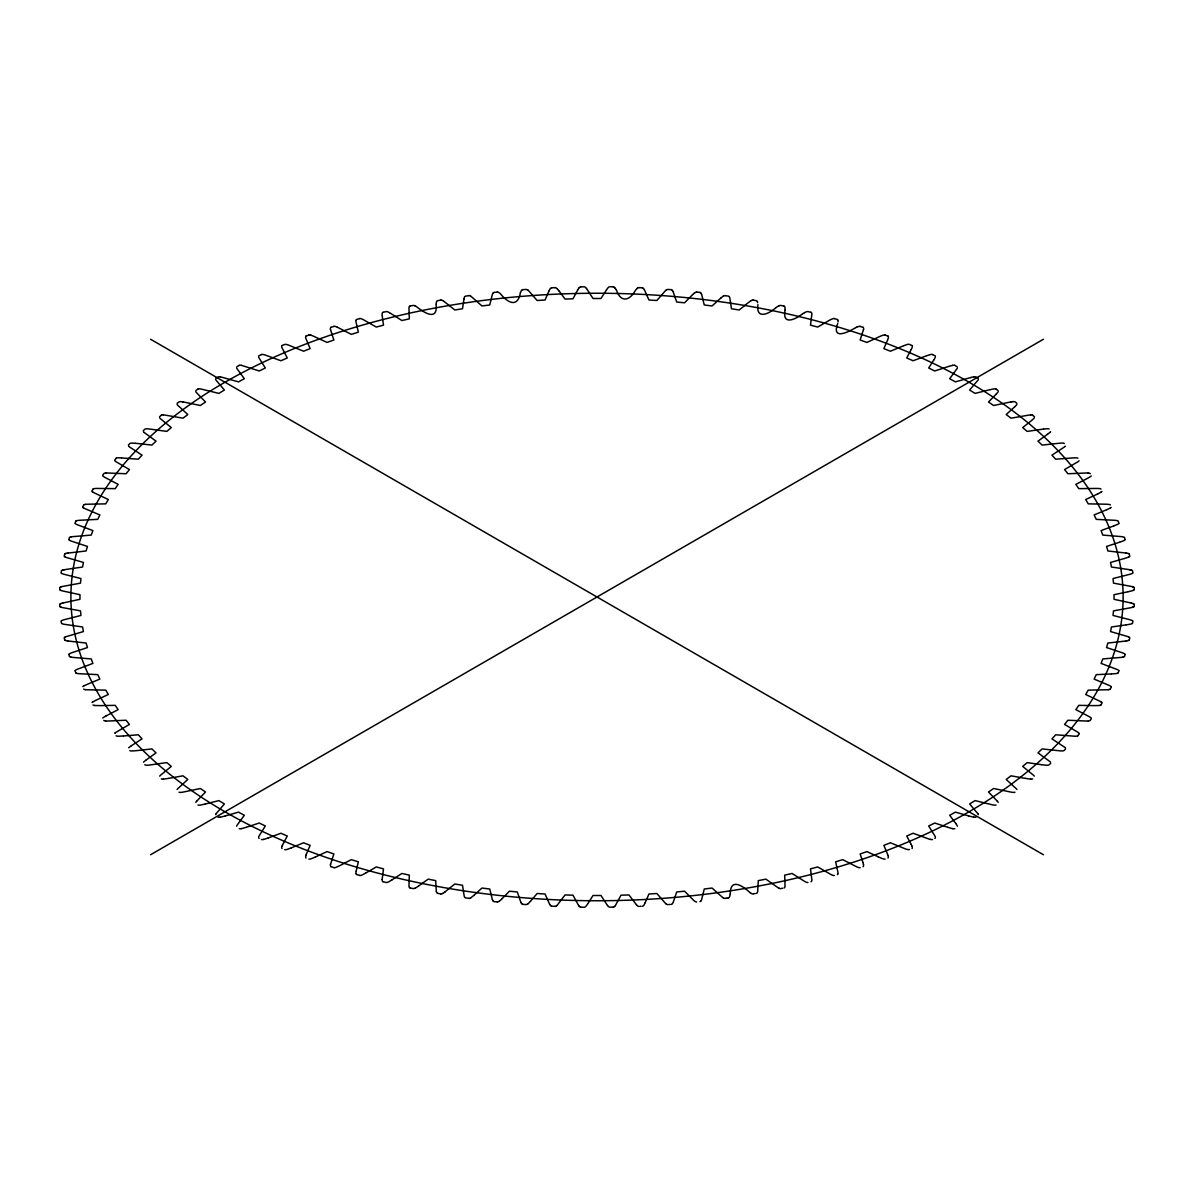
<?xml version="1.0" encoding="UTF-8"?>
<svg xmlns="http://www.w3.org/2000/svg" width="1194" height="1194" viewBox="0 0 1194 1194"><rect width="100%" height="100%" fill="white"/><g stroke="black" fill="none" stroke-linecap="round" stroke-linejoin="round"><path stroke-width="1.5" d="M59.7 589.523L59.79 587.672M382.14 879.53L383.513 868.874L376.289 866.948L365.633 873.127M1134.3 604.477L1134.21 606.328M436.168 303.933L436.317 302.709A19.582 11.298 0 0 1 436.556 301.619M436.108 304.425C437.899 321.171 424.646 313.276 416.437 306.574A19.582 11.298 0 0 0 415.019 305.798L415.094 305.783M61.192 572.747L61.446 570.896M1132.807 621.253L1132.554 623.104M837.979 321.962L838.039 321.589A19.582 11.298 0 0 0 838.098 320.485M356.2 870.933L358.334 861.814L351.305 859.65L340.559 865.247M837.725 323.559C831.606 339.917 846.964 332.827 855.247 327.887M356.14 871.307L355.976 872.277A19.582 11.298 0 0 0 355.976 873.53M464.496 297.037A19.582 11.298 0 0 0 464.153 298.112L463.959 298.978M464.033 298.604L462.511 308.753L454.839 309.992L443.944 301.351M730.28 893.933C730.221 877.754 742.325 885.47 750.056 892.649M730.221 894.172L729.847 895.888A19.582 11.298 0 0 1 729.504 896.963M64.252 556.031L64.685 554.195M330.499 864.471L333.857 853.964L327.037 851.591L315.276 857.068M863.501 329.529L860.143 340.036L866.963 342.409L879.59 336.574M1129.748 637.969L1129.345 639.7M701.191 900.664A19.582 11.298 0 0 0 701.624 899.589L704.251 889.023L712.042 888.037L722.116 896.992A19.582 11.298 0 0 0 723.37 897.843L723.325 897.873M68.879 539.434L69.476 537.613M1125.091 654.67L1124.554 656.267M305.798 855.74L306.261 854.426M306.306 854.307L310.142 845.367L303.56 842.785L291.306 847.874M887.515 340.186L883.859 348.633L890.44 351.215L903.589 345.782M887.605 339.947L888.202 338.26A19.582 11.298 0 0 0 888.47 337.156M673.506 901.47L676.714 891.948L684.58 891.202L693.789 900.47A19.582 11.298 0 0 0 694.983 901.351A2.687 1.552 0 0 0 696.654 902.022M520.36 292.888C517.554 308.35 507.48 302.619 500.211 293.53A19.582 11.298 0 0 0 499.017 292.649A2.687 1.552 0 0 0 497.346 291.978M520.405 292.769L520.897 291.575A19.582 11.298 0 0 1 521.45 290.515M673.252 902.067L673.103 902.425A19.582 11.298 0 0 1 672.55 903.485M75.043 523.017L75.819 521.211M1118.957 670.983L1118.226 672.67M281.963 846.262L282.5 845.068M282.56 844.949L287.276 836.024L280.933 833.248L268.217 837.949M911.231 349.514L906.724 357.976L913.067 360.752L926.693 355.737M911.291 349.394L912.037 347.738A19.582 11.298 0 0 0 912.41 346.648M549.046 290.829L549.643 289.649A19.582 11.298 0 0 1 550.3 288.605L550.315 288.59A2.687 1.552 0 0 1 551.688 287.709M548.927 291.067L545.061 299.993L537.136 300.5L528.808 290.948A19.582 11.298 0 0 0 527.703 290.023L527.748 290.008M645.253 902.589L648.939 894.007L656.864 893.5L665.192 903.052A19.582 11.298 0 0 0 666.297 903.977L666.252 903.992M645.193 902.709L644.417 904.231A19.582 11.298 0 0 1 643.7 905.395A2.687 1.552 0 0 1 642.312 906.291M82.744 506.808L83.699 505.032M1111.256 687.192L1110.301 688.968M933.842 359.946L928.678 368.006L934.753 370.976L948.842 366.394M933.977 359.707L934.947 357.946A19.582 11.298 0 0 0 935.424 356.872M577.747 289.888L572.986 298.813L565.031 299.052L559.27 291.261M577.821 289.769L578.538 288.62A19.582 11.298 0 0 1 579.284 287.605L579.314 287.575M91.953 490.868L93.072 489.122M1101.972 703.236L1100.928 704.878M606.656 289.62L607.477 288.485A19.582 11.298 0 0 1 608.313 287.5L608.343 287.485A2.687 1.552 0 0 1 609.88 286.694L613.164 286.844M587.836 903.694L593.015 895.5L600.985 895.5L607.477 905.515M606.492 289.858L600.985 298.5L593.015 298.5L586.523 288.485M587.508 904.142L586.523 905.515A19.582 11.298 0 0 1 585.687 906.5A2.687 1.552 0 0 1 584.12 907.306L580.836 907.156M102.654 475.242L103.923 473.525A2.687 1.552 0 0 1 105.669 473.033M216.263 813.562L224.382 803.95L218.905 800.607L205.234 804.025M1091.346 718.758L1090.077 720.475A2.687 1.552 0 0 1 1088.331 720.967M635.656 290.157L636.402 289.276A19.582 11.298 0 0 1 637.327 288.306L637.357 288.291M616.597 290.47C620.94 302.948 629.671 300.709 635.283 290.605M114.803 459.959L116.221 458.302M1079.197 734.041L1077.779 735.698M196.517 801.338L205.517 791.995L200.368 788.503L182.951 792.115A19.582 11.298 0 0 1 181.1 792.383L181.055 792.383A2.687 1.552 0 0 1 179.025 792.219M143.474 762.19L143.504 762.16A19.582 11.298 0 0 1 144.549 761.235L145.668 760.354M1050.496 431.84L1050.526 431.81A19.582 11.298 0 0 1 1049.451 432.765L1047.571 434.243M995.93 394.408L988.483 402.005L993.632 405.497L1011.049 401.885M996.035 394.304L997.483 392.662A19.582 11.298 0 0 0 998.244 391.647M530.449 901.321L537.136 893.5L545.061 894.007L549.643 904.351M530.24 901.545L528.808 903.052A19.582 11.298 0 0 1 527.793 903.977L527.748 903.992M128.355 445.093L129.937 443.481A2.687 1.552 0 0 1 131.773 443.093A19.582 11.298 0 0 1 133.683 443.183L135.206 443.258M614.686 906.425L614.716 906.395A19.582 11.298 0 0 0 615.462 905.38L621.014 895.187L628.969 894.948L636.402 904.724M1065.645 748.907L1064.063 750.519A2.687 1.552 0 0 1 1062.227 750.907L1062.182 750.966A19.582 11.298 0 0 1 1060.272 750.862L1042.078 748.922L1037.974 752.862L1049.466 761.235A19.582 11.298 0 0 1 1050.511 762.16L1050.526 762.19M128.654 747.772L128.683 747.742A19.582 11.298 0 0 1 129.847 746.892L131.146 745.907M1065.317 446.257L1065.346 446.228A19.582 11.298 0 0 1 1064.197 447.138L1051.944 455.153L1055.675 459.212L1074.018 457.839A19.582 11.298 0 0 1 1075.973 457.839A2.687 1.552 0 0 1 1077.898 458.212M1014.452 407.079L1006.199 414.527L1011.019 418.184L1028.735 415.124A19.582 11.298 0 0 1 1030.616 414.9L1030.661 414.9M1014.557 406.975L1016.049 405.482A19.582 11.298 0 0 0 1016.915 404.497M692.774 294.47L693.789 293.53A19.582 11.298 0 0 1 694.893 292.634L694.938 292.62M692.55 294.679L684.58 302.798L676.714 302.052L673.103 291.575M502.002 898.798L509.42 891.202L517.286 891.948L520.897 902.425M501.778 899.007L500.211 900.47A19.582 11.298 0 0 1 499.107 901.366L499.062 901.38M143.28 430.661L145.011 429.109A2.687 1.552 0 0 1 146.877 428.78A19.582 11.298 0 0 1 148.787 428.93L166.832 431.392L171.294 427.586L160.608 418.855A19.582 11.298 0 0 1 159.653 417.9M1050.72 763.339L1049.854 764.115M114.952 733.206A2.687 1.552 0 0 1 115.266 732.952L115.221 732.892M1049.093 764.802L1048.989 764.891A2.687 1.552 0 0 1 1047.123 765.22L1047.063 765.279A19.582 11.298 0 0 1 1045.168 765.115L1041.825 764.727M1032.004 420.094L1033.392 418.855A19.582 11.298 0 0 0 1034.347 417.9M1031.541 420.512L1022.706 427.586L1027.168 431.392L1043.496 429.079M721.012 297.918L722.116 297.007A19.582 11.298 0 0 1 723.295 296.142L723.325 296.127M720.758 298.112L712.042 305.962L704.251 304.977L701.639 294.411M473.854 895.381L481.958 888.037L489.749 889.023L492.361 899.589M473.6 895.59L471.884 896.992A19.582 11.298 0 0 1 470.705 897.858L470.705 897.858M159.548 416.736L161.429 415.228M556.643 905.709L556.673 905.694A19.582 11.298 0 0 0 557.598 904.724L565.031 894.948L572.986 895.187L578.538 905.38M145.922 760.145L156.026 752.862L151.922 748.922L137.31 750.563M1047.451 434.347L1037.974 441.138L1042.078 445.078L1060.272 443.138A19.582 11.298 0 0 1 1062.212 443.078A2.687 1.552 0 0 1 1064.182 443.392L1064.167 443.571M749.131 302.037L750.056 301.351A19.582 11.298 0 0 1 751.324 300.53L751.354 300.515M444.601 892.157L454.839 884.008L462.511 885.247L464.153 895.888A19.582 11.298 0 0 0 464.57 896.978M445.004 891.873L443.944 892.649A19.582 11.298 0 0 1 442.675 893.47L442.675 893.47M748.474 302.515L739.161 309.992L731.489 308.753L729.847 298.112A19.582 11.298 0 0 0 729.43 297.022M177.1 403.318L179.115 401.871A2.687 1.552 0 0 1 181.025 401.662A19.582 11.298 0 0 1 182.891 401.93M666.252 290.008L666.222 290.023A19.582 11.298 0 0 0 665.207 290.963L656.864 300.5L648.939 299.993L644.417 289.769M92.58 702.042L92.61 702.027A19.582 11.298 0 0 1 93.998 701.296L95.401 700.52M1101.39 491.973L1101.42 491.958A19.582 11.298 0 0 1 1100.032 492.749L1097.793 493.898M131.415 745.713L142.056 738.847L138.325 734.788L123.579 735.967M776.145 307.5L777.563 306.574A19.582 11.298 0 0 1 778.981 305.798L778.936 305.768M418.825 885.858L428.139 879.142L435.691 880.62L436.317 891.291M776.01 307.589C768.802 314.141 755.877 319.858 757.921 304.664M418.557 886.038L416.437 887.426A19.582 11.298 0 0 1 415.109 888.217L415.094 888.217M195.876 390.483L198.025 389.095M83.461 686.117L83.49 686.102A19.582 11.298 0 0 1 84.953 685.416L86.431 684.684M1106.734 509.704L1109.077 508.629A19.582 11.298 0 0 0 1110.51 507.898L1110.539 507.883M392.005 879.859L401.93 873.456L409.333 875.157L408.96 885.844A19.582 11.298 0 0 0 409.169 886.948M802.741 313.694C794.995 319.798 782.025 325.529 785.1 310.127M802.89 313.604L804.532 312.649M391.856 879.948L389.632 881.276A19.582 11.298 0 0 1 388.065 882.097A2.687 1.552 0 0 1 386.095 882.515L383.14 881.679M215.83 378.244L218.099 376.931A2.687 1.552 0 0 1 220.039 376.841M150.578 854.74L1043.422 339.26M106.147 715.863L118.161 709.624L115.221 705.356L100.55 705.609M105.997 715.952L104.475 716.818A19.582 11.298 0 0 0 103.221 717.669A2.687 1.552 0 0 0 102.788 718.027M1087.092 478.555L1075.839 484.376L1078.779 488.644L1097.286 488.436A19.582 11.298 0 0 1 1099.226 488.555A2.687 1.552 0 0 1 1101.002 489.018M1087.391 478.391L1089.525 477.182A19.582 11.298 0 0 0 1090.809 476.376A2.687 1.552 0 0 0 1091.212 475.973M829.472 320.29L830.89 319.544A19.582 11.298 0 0 1 832.442 318.873A2.687 1.552 0 0 1 834.367 318.5M829.158 320.455L817.711 327.052L810.487 325.126L811.86 314.47A19.582 11.298 0 0 0 811.816 313.365M365.468 873.202L363.11 874.456A19.582 11.298 0 0 1 361.633 875.157A2.687 1.552 0 0 1 359.633 875.5M236.905 366.648L239.293 365.409M95.714 700.356L108.311 694.49L105.759 690.132L87.266 689.774A19.582 11.298 0 0 1 85.371 689.625M1097.644 493.973L1085.689 499.51L1088.241 503.868L1106.734 504.226A19.582 11.298 0 0 1 1108.659 504.42A2.687 1.552 0 0 1 1110.36 504.913M855.74 327.649L856.561 327.26M339.738 865.65L337.439 866.74A19.582 11.298 0 0 1 335.902 867.381A2.687 1.552 0 0 1 333.872 867.68M934.812 838.337L934.977 838.263A2.687 1.552 0 0 0 935.335 838.039M65.252 636.984L65.297 636.969A19.582 11.298 0 0 1 66.924 636.417L83.431 631.566L82.565 626.984L64.64 624.343A19.582 11.298 0 0 1 62.834 623.969L62.804 623.955A2.687 1.552 0 0 1 61.506 623.358M1128.703 557.031L1128.748 557.016A19.582 11.298 0 0 1 1127.091 557.628L1124.479 558.464M261.531 354.573L259.023 355.737A2.687 1.552 0 0 0 258.665 355.961M86.759 684.535L99.878 679.073L97.744 674.64L79.311 673.7A19.582 11.298 0 0 1 77.431 673.506A2.687 1.552 0 0 1 75.819 672.953M1106.405 509.853L1094.122 514.927L1096.256 519.36L1114.689 520.3A19.582 11.298 0 0 1 1116.584 520.539A2.687 1.552 0 0 1 1118.181 521.047M880.097 336.35L881.471 335.768A19.582 11.298 0 0 1 883.142 335.201A2.687 1.552 0 0 1 885.127 334.947M315.097 857.143L312.529 858.232A19.582 11.298 0 0 1 310.918 858.829L310.888 858.844A2.687 1.552 0 0 1 308.873 859.053M282.142 345.529L284.754 344.439A2.687 1.552 0 0 1 286.694 344.529A19.582 11.298 0 0 1 288.441 345.051L303.56 351.215L310.142 348.633L305.798 338.26A19.582 11.298 0 0 1 305.53 337.156M909.41 849.486L909.246 849.561A2.687 1.552 0 0 1 907.306 849.471A19.582 11.298 0 0 1 905.559 848.949L890.44 842.785L883.859 845.367L888.202 855.74M1114.166 525.763L1116.614 524.763A19.582 11.298 0 0 0 1118.106 524.076A2.687 1.552 0 0 0 1118.823 523.539M1113.823 525.897L1101.092 530.584L1102.793 535.076L1121.121 536.599A19.582 11.298 0 0 1 1122.987 536.897A2.687 1.552 0 0 1 1124.509 537.434M903.948 345.648L905.545 345.051A19.582 11.298 0 0 1 907.216 344.499L907.246 344.484A2.687 1.552 0 0 1 909.276 344.335L911.858 345.529M291.127 847.949L288.455 848.949A19.582 11.298 0 0 1 286.784 849.501A2.687 1.552 0 0 1 284.724 849.665M306.186 336.051L308.903 335.051M60.894 603.552L60.924 603.537A19.582 11.298 0 0 1 62.655 603.104M1128.211 591.702L1131.36 590.94A19.582 11.298 0 0 0 1133.076 590.463L1133.106 590.448M1119.554 542.225L1106.569 546.434L1107.868 550.971L1126.017 553.061M1119.912 542.091L1122.629 541.121A19.582 11.298 0 0 0 1124.181 540.479A2.687 1.552 0 0 0 1125.002 539.912M927.066 355.618L928.723 355.066A19.582 11.298 0 0 1 930.499 354.588A2.687 1.552 0 0 1 932.514 354.469M268.038 838.009L265.277 838.934A19.582 11.298 0 0 1 263.561 839.442L263.531 839.442M331.081 327.35L333.887 326.425M61.058 586.791L61.103 586.776A19.582 11.298 0 0 1 62.864 586.388L80.505 583.135L80.938 578.538L63.998 574.254A19.582 11.298 0 0 1 62.327 573.717A2.687 1.552 0 0 1 61.282 573.105M1132.897 607.224L1132.942 607.209A19.582 11.298 0 0 1 1131.136 607.656L1113.495 610.865L1113.062 615.462L1130.002 619.746A19.582 11.298 0 0 1 1131.673 620.328A2.687 1.552 0 0 1 1132.718 620.895M1124.106 558.583L1110.569 562.434L1111.435 567.016L1129.36 569.657M246.486 827.218L259.247 823.024L265.322 825.994L259.113 835.934A19.582 11.298 0 0 0 258.576 837.128M949.215 366.289L950.931 365.782A19.582 11.298 0 0 1 952.737 365.379L952.678 365.349M246.113 827.323L243.069 828.218A19.582 11.298 0 0 1 241.322 828.666L241.278 828.666M359.648 318.604L356.767 319.425A2.687 1.552 0 0 0 356.17 319.798M61.506 570.642A2.687 1.552 0 0 1 62.834 570.105L62.849 570.031M970.528 377.588L955.454 381.871L949.678 378.707L956.872 368.856A19.582 11.298 0 0 0 957.439 367.812M970.722 377.528L972.095 377.185A19.582 11.298 0 0 1 973.931 376.826L973.931 376.797M225.412 815.92L238.546 812.129L244.322 815.293L237.128 825.144A19.582 11.298 0 0 0 236.621 826.218M225.024 816.024L221.905 816.815A19.582 11.298 0 0 1 220.129 817.203L220.114 817.203M383.14 312.321L386.095 311.589A2.687 1.552 0 0 1 387.96 311.918A19.582 11.298 0 0 1 389.393 312.664M62.64 603.06L79.968 599.298L79.968 594.702L62.64 590.94A19.582 11.298 0 0 1 60.924 590.463L60.894 590.448M66.118 553.389L66.148 553.374A19.582 11.298 0 0 1 67.983 553.106M1127.882 640.611L1127.852 640.626A19.582 11.298 0 0 1 1126.017 640.939M1127.823 591.806L1114.032 594.702L1114.032 599.298L1131.36 603.06M990.154 389.662L975.095 393.393L969.618 390.05L977.737 380.438A19.582 11.298 0 0 0 978.408 379.408M990.557 389.587L992.154 389.229A19.582 11.298 0 0 1 993.975 388.901L994.02 388.901A2.687 1.552 0 0 1 996.065 389.005M204.831 804.114L201.846 804.771A19.582 11.298 0 0 1 200.025 805.099A2.687 1.552 0 0 1 197.935 804.995M410.154 306.052L413.169 305.425A2.687 1.552 0 0 1 414.99 305.813M70.983 536.867L71.028 536.852A19.582 11.298 0 0 1 72.864 536.643L91.207 535.076L92.908 530.584L77.386 524.763A19.582 11.298 0 0 1 75.894 524.076A2.687 1.552 0 0 1 75.177 523.539M1118.823 670.461A2.687 1.552 0 0 0 1118.091 669.983A19.582 11.298 0 0 0 1116.584 669.282L1101.092 663.416L1102.793 658.924L1121.121 657.401A19.582 11.298 0 0 0 1122.972 657.148L1123.017 657.133M782.533 888.217L781.398 888.47M64.64 569.657L82.565 567.016L83.431 562.434L66.909 557.628A19.582 11.298 0 0 1 65.282 557.046L65.297 557.031M755.145 893.56L753.981 893.769M440.78 300.097L437.705 300.649A2.687 1.552 0 0 0 436.855 301.157M1125.882 624.925L1111.435 626.984L1110.569 631.566L1127.091 636.372A19.582 11.298 0 0 1 1128.703 636.999L1128.748 636.984M1126.3 624.865L1129.36 624.343A19.582 11.298 0 0 0 1131.166 623.969L1131.196 623.955A2.687 1.552 0 0 0 1132.494 623.358M168.966 778.324L182.98 775.816L187.801 779.473L177.951 788.518A19.582 11.298 0 0 0 177.085 789.503M168.548 778.384L165.265 778.876A19.582 11.298 0 0 1 163.384 779.1L163.384 779.1M67.983 553.061L86.132 550.971L87.431 546.434L71.371 541.121A19.582 11.298 0 0 1 69.819 540.479A2.687 1.552 0 0 1 68.998 539.912M1126.017 640.939L1122.703 641.387M728.071 897.933L727.101 898.067M83.64 504.913A2.687 1.552 0 0 1 85.341 504.435L85.371 504.375M1108.629 689.625L1108.674 689.625A2.687 1.552 0 0 0 1110.36 689.087M726.519 898.157L725.534 898.291M468.854 295.649L465.735 296.097A2.687 1.552 0 0 0 464.75 296.679M1122.285 641.447L1107.868 643.029L1106.569 647.566L1122.629 652.879A19.582 11.298 0 0 1 1124.166 653.566A2.687 1.552 0 0 1 1125.002 654.088M1043.705 429.049L1045.168 428.885A19.582 11.298 0 0 1 1047.093 428.765A2.687 1.552 0 0 1 1049.093 429.019M494.137 292.44L497.301 292.082M1099.196 705.49L1099.241 705.475A2.687 1.552 0 0 0 1101.002 704.982M136.892 750.593L133.728 750.862A19.582 11.298 0 0 1 131.818 750.966L131.773 750.966A2.687 1.552 0 0 1 129.818 750.608M522.853 289.664L526.032 289.426A2.687 1.552 0 0 1 527.673 290.023M1012.915 401.617L1012.945 401.617A2.687 1.552 0 0 1 1014.975 401.781L1016.9 403.318M670.147 904.41L668.953 904.5M105.714 472.973L105.669 472.988A19.582 11.298 0 0 1 107.594 473.003L126.086 473.749L129.43 469.57L116.43 461.974A19.582 11.298 0 0 1 115.221 461.108L115.206 461.093A2.687 1.552 0 0 1 114.952 460.794M1088.331 721.012L1088.286 721.027A19.582 11.298 0 0 1 1086.376 721.042L1067.914 720.251L1064.57 724.43L1077.57 732.026A19.582 11.298 0 0 1 1078.734 732.922A2.687 1.552 0 0 1 1079.048 733.206M1111.092 673.968L1096.256 674.64L1094.122 679.073L1109.077 685.371A19.582 11.298 0 0 1 1110.48 686.147A2.687 1.552 0 0 1 1111.107 686.595M1111.51 673.938L1114.689 673.7A19.582 11.298 0 0 0 1116.569 673.506L1116.614 673.491A2.687 1.552 0 0 0 1118.181 672.953M123.161 735.997L119.982 736.161A19.582 11.298 0 0 1 118.072 736.205A2.687 1.552 0 0 1 116.102 735.788M551.777 287.799L554.986 287.65M641.014 906.261L640.014 906.306M580.836 286.844L584.06 286.799A2.687 1.552 0 0 1 585.567 287.5A19.582 11.298 0 0 1 586.433 288.5M613.164 907.156L609.94 907.201A2.687 1.552 0 0 1 608.433 906.5A19.582 11.298 0 0 1 607.567 905.5M1093.45 705.609L1078.779 705.356L1075.839 709.624L1089.525 716.818A19.582 11.298 0 0 1 1090.779 717.669A2.687 1.552 0 0 1 1091.212 718.027M1093.883 705.594L1097.286 705.564A19.582 11.298 0 0 0 1099.196 705.49M100.117 705.594L96.714 705.564A19.582 11.298 0 0 1 94.804 705.49M639.014 287.65L642.223 287.799M554.986 906.35L551.777 906.201M163.339 414.9L163.384 414.9A19.582 11.298 0 0 1 165.25 415.124L182.98 418.184L187.801 414.527L177.951 405.482A19.582 11.298 0 0 1 177.085 404.497M1030.616 779.1L1030.661 779.1A19.582 11.298 0 0 1 1028.75 778.876L1025.452 778.384M121.892 457.944L138.325 459.212L142.056 455.153L129.937 447.243A19.582 11.298 0 0 1 128.668 446.257L128.683 446.257M121.46 457.914L119.982 457.839A19.582 11.298 0 0 0 118.027 457.839A2.687 1.552 0 0 0 116.102 458.212M1088.286 472.973L1088.331 472.988A19.582 11.298 0 0 0 1086.406 473.003L1067.914 473.749L1064.57 469.57L1077.57 461.974A19.582 11.298 0 0 0 1078.779 461.108L1078.794 461.093A2.687 1.552 0 0 0 1079.048 460.794M105.669 721.012L105.714 721.027A19.582 11.298 0 0 0 107.624 721.042L126.086 720.251L129.43 724.43L116.43 732.026A19.582 11.298 0 0 0 115.266 732.922M671.147 289.664L667.968 289.426A2.687 1.552 0 0 0 666.327 290.023M522.853 904.336L526.032 904.574A2.687 1.552 0 0 0 527.673 903.977M135.623 443.287L151.922 445.078L156.026 441.138L144.668 432.855A19.582 11.298 0 0 1 143.489 431.84L143.504 431.84M696.699 292.082L699.863 292.44M497.301 901.918L494.137 901.56M94.759 705.475L94.804 705.49A2.687 1.552 0 0 1 92.998 704.982M1041.407 764.682L1027.168 762.608L1022.706 766.414L1033.392 775.145A19.582 11.298 0 0 1 1034.303 776.13M71.715 641.447L86.132 643.029L87.431 647.566L71.371 652.879A19.582 11.298 0 0 0 69.834 653.566A2.687 1.552 0 0 0 68.998 654.088M71.297 641.387L67.983 640.939M725.146 295.649L728.265 296.097A2.687 1.552 0 0 1 729.25 296.679M85.371 689.625L85.326 689.625A2.687 1.552 0 0 1 83.64 689.087M468.854 898.351L465.735 897.903A2.687 1.552 0 0 1 464.75 897.321M220.069 376.797L220.114 376.797A19.582 11.298 0 0 1 221.86 377.229L238.546 381.871L244.322 378.707L237.128 368.856A19.582 11.298 0 0 1 236.561 367.812M973.886 817.203L973.931 817.203A19.582 11.298 0 0 1 972.095 816.815L968.976 816.024M1025.034 778.324L1011.019 775.816L1006.199 779.473L1016.049 788.518A19.582 11.298 0 0 1 1016.915 789.503M753.22 300.097L756.295 300.649A2.687 1.552 0 0 1 757.145 301.157M440.78 893.903L437.705 893.351A2.687 1.552 0 0 1 436.855 892.843M182.951 401.885L200.368 405.497L205.517 402.005L196.517 392.662A19.582 11.298 0 0 1 195.756 391.647M241.322 365.349L241.278 365.334A19.582 11.298 0 0 1 243.009 365.827L259.247 370.976L265.322 368.006L259.113 358.066A19.582 11.298 0 0 1 258.576 356.872M952.722 828.666L952.678 828.651A19.582 11.298 0 0 1 950.931 828.218L947.887 827.323M70.983 657.133L71.028 657.148A19.582 11.298 0 0 0 72.879 657.401L91.207 658.924L92.908 663.416L77.386 669.237A19.582 11.298 0 0 0 75.909 669.968A2.687 1.552 0 0 0 75.177 670.461M930.469 839.442L930.439 839.427A19.582 11.298 0 0 1 928.723 838.934L913.067 833.248L906.724 836.024L911.171 844.367M783.846 306.052L780.831 305.425A2.687 1.552 0 0 0 779.01 305.813M410.154 887.948L413.169 888.575A2.687 1.552 0 0 0 414.99 888.187M1127.882 553.389L1127.852 553.374A19.582 11.298 0 0 0 1126.017 553.106M66.118 640.611L66.148 640.626A19.582 11.298 0 0 0 67.983 640.939M810.86 312.321L807.905 311.589A2.687 1.552 0 0 0 806.04 311.918A19.582 11.298 0 0 0 804.607 312.664M968.588 815.92L955.454 812.129L949.678 815.293L955.663 823.293M834.352 318.604L837.233 319.425A2.687 1.552 0 0 1 837.83 319.798M359.648 875.396L356.767 874.575A2.687 1.552 0 0 1 356.17 874.202M1131.151 570.031L1131.196 570.045A2.687 1.552 0 0 1 1132.494 570.642M308.873 334.947A2.687 1.552 0 0 1 310.828 335.201L310.918 335.171M947.514 827.218L934.753 823.024L928.678 825.994L934.947 836.054A19.582 11.298 0 0 1 935.424 837.128M860.113 326.425L862.919 327.35M333.887 867.575L331.081 866.65M1132.897 586.776L1132.942 586.791A19.582 11.298 0 0 0 1131.136 586.388L1113.495 583.135L1113.062 578.538L1130.002 574.254A19.582 11.298 0 0 0 1131.673 573.717L1131.718 573.702A2.687 1.552 0 0 0 1132.718 573.105M61.058 607.209L61.103 607.224A19.582 11.298 0 0 0 62.864 607.656L80.505 610.865L80.938 615.462L63.998 619.746A19.582 11.298 0 0 0 62.327 620.328A2.687 1.552 0 0 0 61.282 620.895M885.097 335.051L887.814 336.051M1131.345 603.104A19.582 11.298 0 0 1 1133.076 603.582L1133.106 603.552M878.56 856.994L881.471 858.232A19.582 11.298 0 0 0 883.082 858.829L883.112 858.844A2.687 1.552 0 0 0 885.127 859.053M878.217 856.844L866.963 851.591L860.143 853.964L863.038 862.65M932.469 354.573L934.977 355.737A2.687 1.552 0 0 1 935.335 355.961M337.439 327.26L351.305 334.35L358.334 332.186L355.976 321.723A19.582 11.298 0 0 1 355.902 320.485M778.906 888.217L778.936 888.232A19.582 11.298 0 0 1 777.637 887.411L765.861 879.142L758.309 880.62L757.697 891.172A19.582 11.298 0 0 1 757.444 892.381M259.188 838.337L259.023 838.263A2.687 1.552 0 0 1 258.665 838.039M954.707 365.409L957.095 366.648M389.468 312.649L401.93 320.544L409.333 318.843L408.96 308.156A19.582 11.298 0 0 1 409.094 307.067M150.578 339.26L1043.422 854.74M470.675 296.127L470.705 296.142A19.582 11.298 0 0 1 471.809 297.022L481.958 305.962L489.749 304.977L492.361 294.411A19.582 11.298 0 0 1 492.809 293.336M978.17 378.244L975.901 376.931A2.687 1.552 0 0 0 973.961 376.841M996.109 389.184L998.124 390.483M83.461 507.883L83.49 507.898A19.582 11.298 0 0 0 84.923 508.629L99.878 514.927L97.744 519.36L79.311 520.3A19.582 11.298 0 0 0 77.416 520.539A2.687 1.552 0 0 0 75.819 521.047M1101.39 702.027L1101.42 702.042A19.582 11.298 0 0 0 1100.002 701.296L1085.689 694.49L1088.241 690.132L1106.734 689.774A19.582 11.298 0 0 0 1108.629 689.625M92.58 491.958L92.61 491.973A19.582 11.298 0 0 0 93.968 492.749L108.311 499.51L105.759 503.868L87.266 504.226A19.582 11.298 0 0 0 85.341 504.42M1032.571 415.228L1034.452 416.736M144.802 764.697L145.011 764.891A2.687 1.552 0 0 0 146.877 765.22L146.937 765.279A19.582 11.298 0 0 0 148.832 765.115L166.832 762.608L171.294 766.414L160.608 775.145A19.582 11.298 0 0 0 159.697 776.13M1065.317 747.742L1065.346 747.772A19.582 11.298 0 0 0 1064.152 746.892L1051.944 738.847L1055.675 734.788L1074.018 736.161A19.582 11.298 0 0 0 1075.928 736.205L1075.973 736.191A2.687 1.552 0 0 0 1077.898 735.788M614.686 287.575L614.716 287.605A19.582 11.298 0 0 1 615.373 288.62M579.314 906.425L579.284 906.395A19.582 11.298 0 0 1 578.627 905.38M997.483 801.338L988.483 791.995L993.632 788.503L1011.049 792.115A19.582 11.298 0 0 0 1012.9 792.383L1012.945 792.383A2.687 1.552 0 0 0 1014.975 792.219M557.598 289.276L559.091 291.037M103.848 720.355L103.923 720.475A2.687 1.552 0 0 0 105.669 720.967M1090.241 473.749L1090.077 473.525A2.687 1.552 0 0 0 1088.331 473.033M977.737 813.562L969.618 803.95L975.095 800.607L992.154 804.771A19.582 11.298 0 0 0 993.975 805.099L994.02 805.099A2.687 1.552 0 0 0 996.065 804.995M955.737 823.412L956.872 825.144A19.582 11.298 0 0 1 957.379 826.218M615.462 288.62L616.462 290.232M911.231 844.486L912.037 846.262M75.819 672.789L75.043 670.983M1118.375 521.659L1118.957 523.017M1124.524 537.613L1125.121 539.434M69.446 656.267L68.909 654.67M863.068 862.769L863.501 864.471M1129.345 554.3L1129.748 556.031M64.685 639.805L64.252 637.969M330.499 329.529L333.857 340.036L327.037 342.409L312.529 335.768A19.582 11.298 0 0 0 310.858 335.201M1132.554 570.896L1132.807 572.747M61.446 623.104L61.192 621.253M382.229 315.694L382.155 314.589A19.582 11.298 0 0 1 382.184 313.365M382.259 316.186L383.513 325.126L376.289 327.052L363.11 319.544A19.582 11.298 0 0 0 361.558 318.873A2.687 1.552 0 0 0 359.633 318.5M1134.21 587.672L1134.3 589.523M59.79 606.328L59.7 604.477M785.1 309.888L785.055 308.291A19.582 11.298 0 0 0 784.831 307.052M241.233 828.621A2.687 1.552 0 0 1 239.233 828.696M215.651 814.621A19.582 11.298 0 0 1 216.338 813.592M263.486 839.397A2.687 1.552 0 0 1 261.486 839.531M281.665 847.367A19.582 11.298 0 0 1 282.038 846.292M281.993 848.531A2.687 1.552 0 0 1 281.739 848.203M305.604 856.859A19.582 11.298 0 0 1 305.873 855.77M306.037 858.008A2.687 1.552 0 0 1 305.724 857.65M330.395 865.59A19.582 11.298 0 0 1 330.574 864.486M330.932 866.725A2.687 1.552 0 0 1 330.559 866.322M382.259 880.665A19.582 11.298 0 0 1 382.229 879.56M383.005 881.754A2.687 1.552 0 0 1 382.468 881.262M410.02 888.023A2.687 1.552 0 0 1 409.408 887.5M436.631 892.396A19.582 11.298 0 0 1 436.392 891.306M442.571 893.455A2.687 1.552 0 0 1 440.81 894.007M470.6 897.843A2.687 1.552 0 0 1 468.884 898.455M492.898 900.679A19.582 11.298 0 0 1 492.45 899.604M494.032 901.649A2.687 1.552 0 0 1 493.047 900.918M498.988 901.351A2.687 1.552 0 0 1 497.346 902.022M521.524 903.485A19.582 11.298 0 0 1 520.987 902.425M522.748 904.425A2.687 1.552 0 0 1 521.614 903.604M549.733 904.351A19.582 11.298 0 0 0 550.374 905.395A2.687 1.552 0 0 0 551.688 906.291M556.568 905.694A2.687 1.552 0 0 1 555.046 906.455M580.762 907.261A2.687 1.552 0 0 1 579.388 906.41M614.611 906.41A2.687 1.552 0 0 1 613.238 907.261M636.477 904.724A19.582 11.298 0 0 0 637.402 905.694A2.687 1.552 0 0 0 638.954 906.455M667.909 904.679A2.687 1.552 0 0 1 666.327 903.977M672.386 903.604A2.687 1.552 0 0 1 671.252 904.425M700.953 900.918A2.687 1.552 0 0 1 699.968 901.649M725.116 898.455A2.687 1.552 0 0 1 723.4 897.843M729.25 897.321A2.687 1.552 0 0 1 728.385 897.992M784.906 886.933A19.582 11.298 0 0 0 785.04 885.844L784.667 875.157L792.07 873.456L804.532 881.351A19.582 11.298 0 0 0 805.935 882.097L805.98 882.112A2.687 1.552 0 0 0 807.905 882.515M750.145 892.619A19.582 11.298 0 0 0 751.399 893.455A2.687 1.552 0 0 0 753.19 894.007M757.145 892.843A2.687 1.552 0 0 1 756.414 893.44M811.816 880.635A19.582 11.298 0 0 0 811.845 879.53L810.487 868.874L817.711 866.948L830.89 874.456A19.582 11.298 0 0 0 832.367 875.157L832.412 875.157A2.687 1.552 0 0 0 834.367 875.5M780.816 888.694A2.687 1.552 0 0 1 779.01 888.187M784.592 887.5A2.687 1.552 0 0 1 783.98 888.023M838.024 873.53A19.582 11.298 0 0 0 837.949 872.426L835.666 861.814L842.695 859.65L856.561 866.74A19.582 11.298 0 0 0 858.098 867.381L858.143 867.396A2.687 1.552 0 0 0 860.128 867.68M811.532 881.262A2.687 1.552 0 0 1 810.995 881.754M863.426 864.486A19.582 11.298 0 0 1 863.605 865.59M837.83 874.202A2.687 1.552 0 0 1 837.382 874.65M888.127 855.77A19.582 11.298 0 0 1 888.396 856.859M863.441 866.322A2.687 1.552 0 0 1 863.068 866.725M911.962 846.292A19.582 11.298 0 0 1 912.335 847.367M888.276 857.65A2.687 1.552 0 0 1 887.963 858.008M912.261 848.203A2.687 1.552 0 0 1 912.007 848.531M932.514 839.531A2.687 1.552 0 0 1 930.514 839.397M977.662 813.592A19.582 11.298 0 0 1 978.349 814.621M954.767 828.696A2.687 1.552 0 0 1 952.767 828.621M997.423 801.368A19.582 11.298 0 0 1 998.199 802.383M975.976 817.174A2.687 1.552 0 0 1 973.961 817.159M1032.676 778.876A2.687 1.552 0 0 1 1030.691 779.04M1101.361 702.072A2.687 1.552 0 0 1 1101.913 702.49M1124.509 656.566A2.687 1.552 0 0 1 1123.002 657.088M1129.27 640.029A2.687 1.552 0 0 1 1127.867 640.551M1128.703 637.029A2.687 1.552 0 0 1 1129.628 637.551M1134.136 606.612A2.687 1.552 0 0 1 1132.912 607.164M1133.076 603.597A2.687 1.552 0 0 1 1134.225 604.164M1129.36 569.717A19.582 11.298 0 0 1 1131.166 570.075M1134.225 589.836A2.687 1.552 0 0 1 1133.076 590.403M1132.912 586.836A2.687 1.552 0 0 1 1134.136 587.388M1129.628 556.449A2.687 1.552 0 0 1 1128.703 556.971M1127.867 553.449A2.687 1.552 0 0 1 1129.27 553.971M1111.107 507.405A2.687 1.552 0 0 1 1110.48 507.838M1101.913 491.51A2.687 1.552 0 0 1 1101.361 491.928M1011.109 401.93A19.582 11.298 0 0 1 1012.96 401.647M1030.691 414.96A2.687 1.552 0 0 1 1032.676 415.124M952.767 365.379A2.687 1.552 0 0 1 954.767 365.304M912.007 345.469A2.687 1.552 0 0 1 912.261 345.797M856.635 327.29A19.582 11.298 0 0 1 858.173 326.634A2.687 1.552 0 0 1 860.128 326.32M887.963 335.992A2.687 1.552 0 0 1 888.276 336.35M863.68 328.425A19.582 11.298 0 0 1 863.501 329.529M863.068 327.275A2.687 1.552 0 0 1 863.441 327.678M810.995 312.246A2.687 1.552 0 0 1 811.532 312.738M783.98 305.977A2.687 1.552 0 0 1 784.592 306.5M757.369 301.604A19.582 11.298 0 0 1 757.608 302.694M751.429 300.545A2.687 1.552 0 0 1 753.19 299.993M723.4 296.157A2.687 1.552 0 0 1 725.116 295.545M701.102 293.321A19.582 11.298 0 0 1 701.55 294.396M699.968 292.351A2.687 1.552 0 0 1 700.953 293.082M695.012 292.649A2.687 1.552 0 0 1 696.654 291.978M672.476 290.515A19.582 11.298 0 0 1 673.013 291.575M671.252 289.575A2.687 1.552 0 0 1 672.386 290.396M644.267 289.649A19.582 11.298 0 0 0 643.626 288.605A2.687 1.552 0 0 0 642.312 287.709M637.432 288.306A2.687 1.552 0 0 1 638.954 287.545M613.238 286.739A2.687 1.552 0 0 1 614.611 287.59M579.388 287.59A2.687 1.552 0 0 1 580.762 286.739M557.523 289.276A19.582 11.298 0 0 0 556.598 288.306A2.687 1.552 0 0 0 555.046 287.545M521.614 290.396A2.687 1.552 0 0 1 522.748 289.575M493.047 293.082A2.687 1.552 0 0 1 494.032 292.351M468.884 295.545A2.687 1.552 0 0 1 470.6 296.157M443.855 301.381A19.582 11.298 0 0 0 442.601 300.545A2.687 1.552 0 0 0 440.81 299.993M409.408 306.5A2.687 1.552 0 0 1 410.02 305.977M382.468 312.738A2.687 1.552 0 0 1 383.005 312.246M330.499 329.529A19.582 11.298 0 0 1 330.32 328.425M337.365 327.29A19.582 11.298 0 0 0 335.827 326.634A2.687 1.552 0 0 0 333.872 326.32M330.559 327.678A2.687 1.552 0 0 1 330.932 327.275M281.59 346.648A19.582 11.298 0 0 0 281.978 347.738L287.276 357.976L280.933 360.752L265.277 355.066A19.582 11.298 0 0 0 263.501 354.588A2.687 1.552 0 0 0 261.486 354.469M305.724 336.35A2.687 1.552 0 0 1 306.037 335.992M281.739 345.797A2.687 1.552 0 0 1 281.993 345.469M215.592 379.408A19.582 11.298 0 0 0 216.278 380.438L224.382 390.05L218.905 393.393L201.846 389.229A19.582 11.298 0 0 0 200.025 388.901A2.687 1.552 0 0 0 197.935 389.005M239.233 365.304A2.687 1.552 0 0 1 241.233 365.379M161.324 415.124A2.687 1.552 0 0 1 163.309 414.96M102.788 475.973A2.687 1.552 0 0 0 103.236 476.316A19.582 11.298 0 0 0 104.475 477.182L118.161 484.376L115.221 488.644L96.714 488.436A19.582 11.298 0 0 0 94.774 488.555A2.687 1.552 0 0 0 92.998 489.018M92.639 491.928A2.687 1.552 0 0 1 92.087 491.51M83.52 507.838A2.687 1.552 0 0 1 82.893 507.405M69.491 537.434A2.687 1.552 0 0 1 70.998 536.912M64.73 553.971A2.687 1.552 0 0 1 66.133 553.449M65.297 556.971A2.687 1.552 0 0 1 64.372 556.449M62.834 570.075A19.582 11.298 0 0 1 64.64 569.717M59.864 587.388A2.687 1.552 0 0 1 61.088 586.836M60.924 590.403A2.687 1.552 0 0 1 59.775 589.836M59.775 604.164A2.687 1.552 0 0 1 60.924 603.597M61.088 607.164A2.687 1.552 0 0 1 59.864 606.612M64.372 637.551A2.687 1.552 0 0 1 65.297 637.029M66.133 640.551A2.687 1.552 0 0 1 64.73 640.029M70.998 657.088A2.687 1.552 0 0 1 69.491 656.566M82.893 686.595A2.687 1.552 0 0 1 83.52 686.162M92.087 702.49A2.687 1.552 0 0 1 92.639 702.072M163.309 779.04A2.687 1.552 0 0 1 161.324 778.876M195.801 802.383A19.582 11.298 0 0 1 196.577 801.368M220.039 817.159A2.687 1.552 0 0 1 218.024 817.174M302.112 848.546A526.121 303.754 0 0 0 1121.778 618.671A526.121 303.754 0 0 0 367.11 323.783A526.121 303.754 0 0 0 302.112 848.546"/></g></svg>
